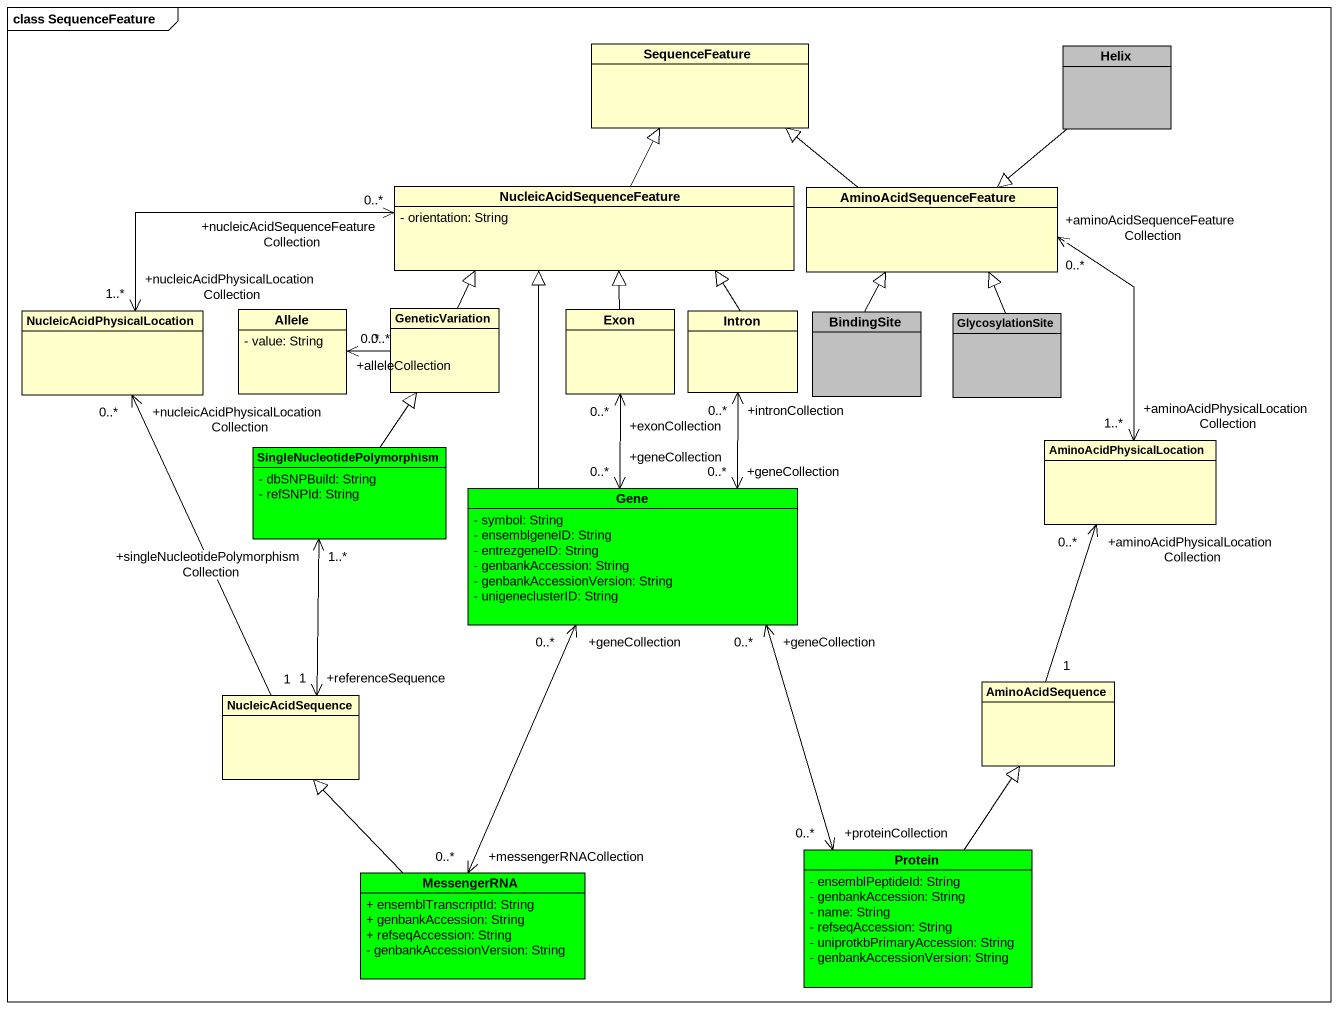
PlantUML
@startuml
mainframe class SequenceFeature
hide circle
hide empty members
skinparam classAttributeIconSize 0
class SequenceFeature
class Helix #C0C0C0
class NucleicAcidSequenceFeature {
  - orientation: String
}
class AminoAcidSequenceFeature
class NucleicAcidPhysicalLocation
class Allele {
  - value: String
}
class GeneticVariation
class Exon
class Intron
class BindingSite #C0C0C0
class GlycosylationSite #C0C0C0
class SingleNucleotidePolymorphism #00FF00 {
  - dbSNPBuild: String
  - refSNPId: String
}
class AminoAcidPhysicalLocation
class Gene #00FF00 {
  - symbol: String
  - ensemblgeneID: String
  - entrezgeneID: String
  - genbankAccession: String
  - genbankAccessionVersion: String
  - unigeneclusterID: String
}
class NucleicAcidSequence
class AminoAcidSequence
class Protein #00FF00 {
  - ensemblPeptideId: String
  - genbankAccession: String
  - name: String
  - refseqAccession: String
  - uniprotkbPrimaryAccession: String
  - genbankAccessionVersion: String
}
class MessengerRNA #00FF00 {
  + ensemblTranscriptId: String
  + genbankAccession: String
  + refseqAccession: String
  - genbankAccessionVersion: String
}
Helix --|> AminoAcidSequenceFeature
NucleicAcidSequenceFeature -up-|> SequenceFeature
NucleicAcidSequenceFeature "+nucleicAcidSequenceFeatureCollection\n0..*" <-left-> "+nucleicAcidPhysicalLocationCollection\n1..*" NucleicAcidPhysicalLocation
AminoAcidSequenceFeature -up-|> SequenceFeature
AminoAcidSequenceFeature "+aminoAcidSequenceFeatureCollection\n0..*" <--> "+aminoAcidPhysicalLocationCollection\n1..*" AminoAcidPhysicalLocation
GeneticVariation -up-|> NucleicAcidSequenceFeature
GeneticVariation "0..*" -left-> "+alleleCollection\n0..*" Allele
Exon -up-|> NucleicAcidSequenceFeature
Exon "+exonCollection\n0..*" <--> "+geneCollection\n0..*" Gene
Intron -up-|> NucleicAcidSequenceFeature
Intron "+intronCollection\n0..*" <--> "+geneCollection\n0..*" Gene
BindingSite -up-|> AminoAcidSequenceFeature
GlycosylationSite -up-|> AminoAcidSequenceFeature
SingleNucleotidePolymorphism -up-|> GeneticVariation
SingleNucleotidePolymorphism "+singleNucleotidePolymorphismCollection\n1..*" <--> "+referenceSequence\n1" NucleicAcidSequence
Gene -up-|> NucleicAcidSequenceFeature
Gene "+geneCollection\n0..*" <--> "+proteinCollection\n0..*" Protein
NucleicAcidSequence "1" -up-> "+nucleicAcidPhysicalLocationCollection\n0..*" NucleicAcidPhysicalLocation
AminoAcidSequence "1" -up-> "+aminoAcidPhysicalLocationCollection\n0..*" AminoAcidPhysicalLocation
Protein -up-|> AminoAcidSequence
MessengerRNA "+messengerRNACollection\n0..*" <-up-> "+geneCollection\n0..*" Gene
MessengerRNA -up-|> NucleicAcidSequence
@enduml
